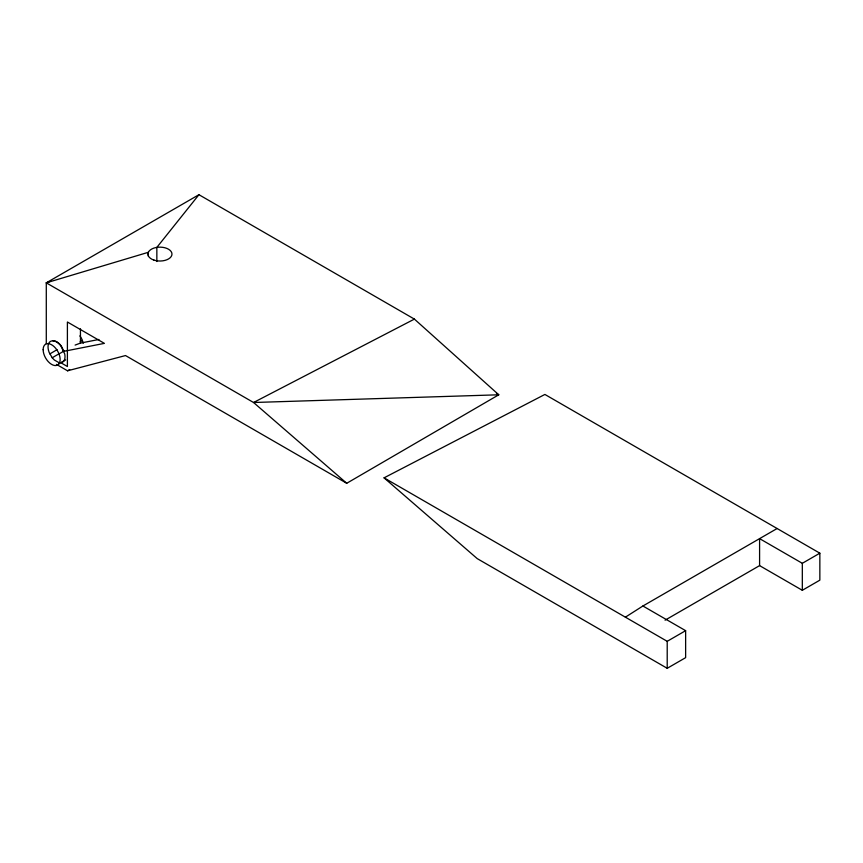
<?xml version="1.0" encoding="UTF-8"?>
<svg xmlns="http://www.w3.org/2000/svg" width="863" height="863" viewBox="0 0 863 863"><rect width="100%" height="100%" fill="white"/><g stroke="black" fill="none" stroke-linecap="round" stroke-linejoin="round"><path stroke-width="1.29" d="M56.44 364.38L67.551 370.799L125.513 355.556L346.732 483.28L498.771 394.79L414.402 319.105L198.943 194.704L156.85 247.39L156.85 261.521M625.384 617.174L642.903 605.999L777.121 528.512M57.066 349.677L49.871 353.906M46.289 343.582L46.289 282.837L198.943 194.704M53.085 340.917L54.326 341.036A12.017 6.936 60 0 1 60.777 345.739L64.736 353.981A12.017 6.936 60 0 1 62.535 362.19L60.831 362.719L67.4 366.516L67.4 322.007L104.401 343.366L63.635 351.37L62.298 347.811A10.302 5.944 60 0 0 55.394 341.144L52.276 340.831A12.017 6.936 60 0 0 49.159 352.438L52.212 357.746L58.738 353.97M59.008 353.938L64.574 350.734M80.151 341.737L82.373 340.454M59.008 363.755L65.685 359.903M67.551 370.799L69.72 369.547M665.071 620.184L759.591 565.621L802.32 590.292L819.85 580.163L819.85 553.183L544.898 394.445L384.057 477.843L477.228 558.62L667.207 668.296L685.632 657.66L685.632 630.67L642.903 605.999M384.057 477.843L667.207 641.317L685.632 630.67M759.591 565.621L759.591 538.631L802.32 563.302L819.85 553.183M414.402 319.105L253.56 402.503L46.289 282.837L148.35 252.298L148.35 256.149M75.113 345.081L80.453 343.096L98.954 339.461M46.289 282.837L48.9 282.201M58.727 362.536L54.326 359.99L52.212 357.746M496.452 393.452L498.771 394.79L253.56 402.503L346.732 483.28M802.32 563.302L802.32 590.292M667.207 641.317L667.207 668.296M80.453 328.781L80.453 343.096M79.892 335.88A12.017 6.936 60 0 1 83.226 343.323M153.948 260.097A12.017 6.936 0 0 0 171.974 254.089A12.017 6.936 0 0 0 153.948 248.08A12.017 6.936 0 0 0 153.948 260.097M43.15 349.688A12.017 6.936 60 0 0 55.901 365.545A12.017 6.936 60 0 0 55.901 348.555A12.017 6.936 60 0 0 43.15 349.688"/></g></svg>
